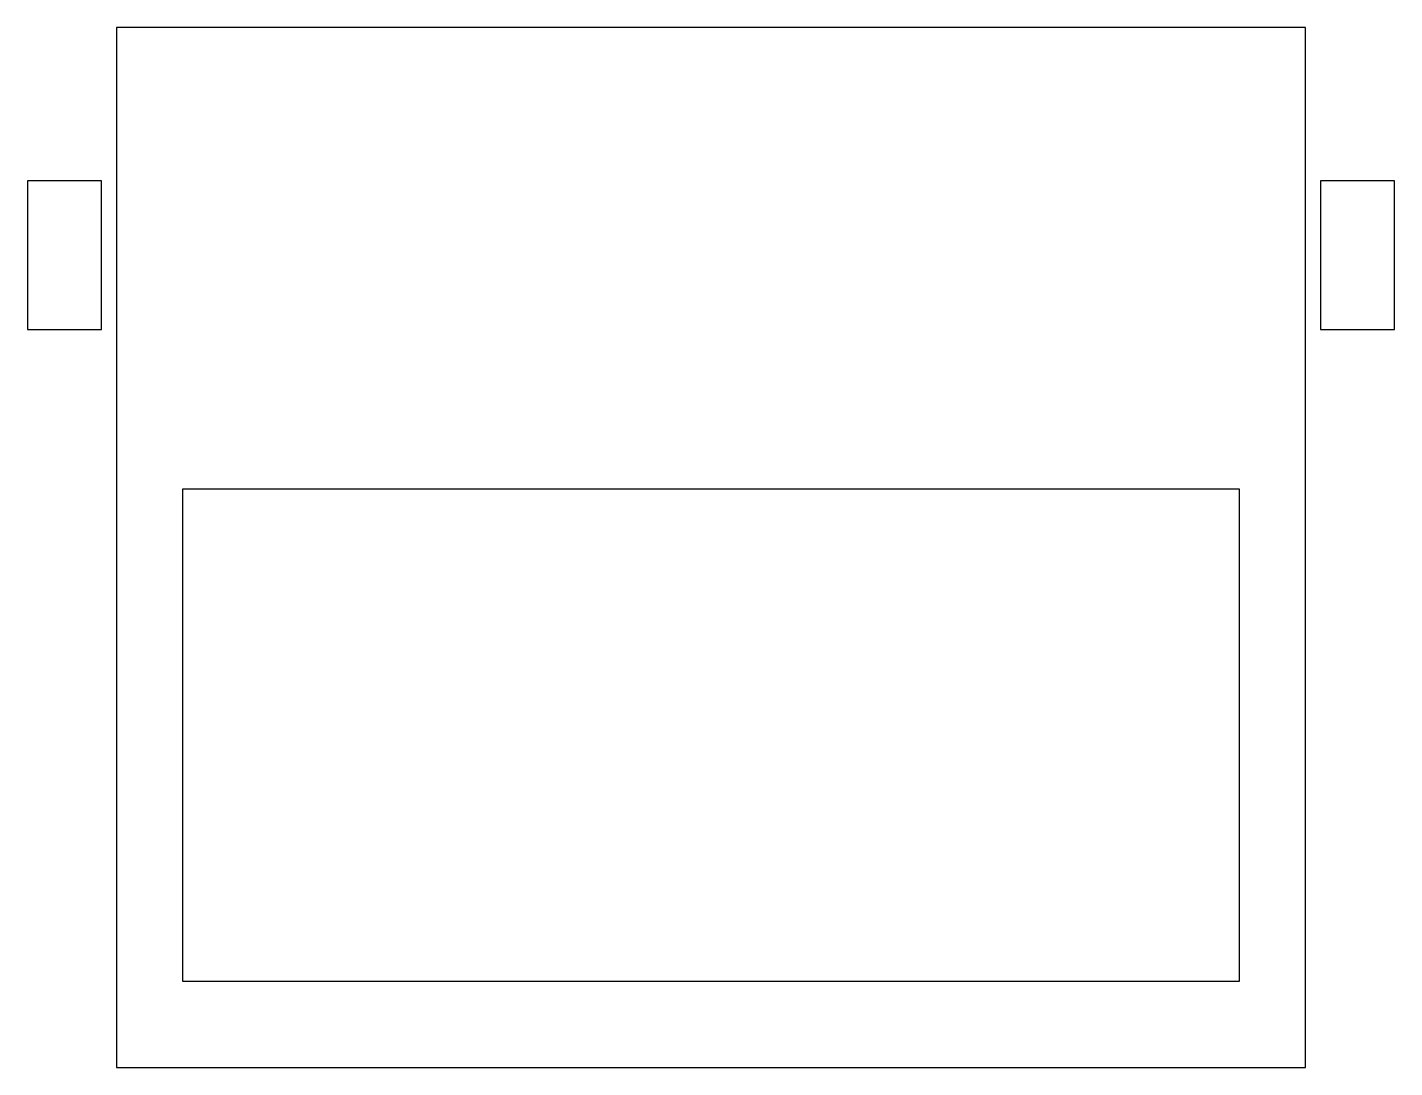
# Model space of a CAD drawing. Extents: x 17.291 to 17.751, y 30.449 to 30.799.
import ezdxf

# ---------------------------------------------------------------- set-up
doc = ezdxf.new("R2010")
doc.units = 0
doc.header["$MEASUREMENT"] = 0
doc.layers.add('E-ESCRITORIO', color=1, linetype='CONTINUOUS')

msp = doc.modelspace()

# ---------------------------------------------------------------- linework, layer by layer
at = {"layer": 'E-ESCRITORIO'}
for points in [[(17.72108, 30.44935), (17.72108, 30.79935), (17.32108, 30.79935), (17.32108, 30.44935)], [(17.29108, 30.74766), (17.29108, 30.69766), (17.31608, 30.69766), (17.31608, 30.74766)], [(17.72608, 30.74766), (17.72608, 30.69766), (17.75108, 30.69766), (17.75108, 30.74766)], [(17.34339, 30.47831), (17.34339, 30.64413), (17.69878, 30.64413), (17.69878, 30.47831)]]:
    msp.add_lwpolyline(points, close=True, dxfattribs=at)

doc.saveas('drawing.dxf')
